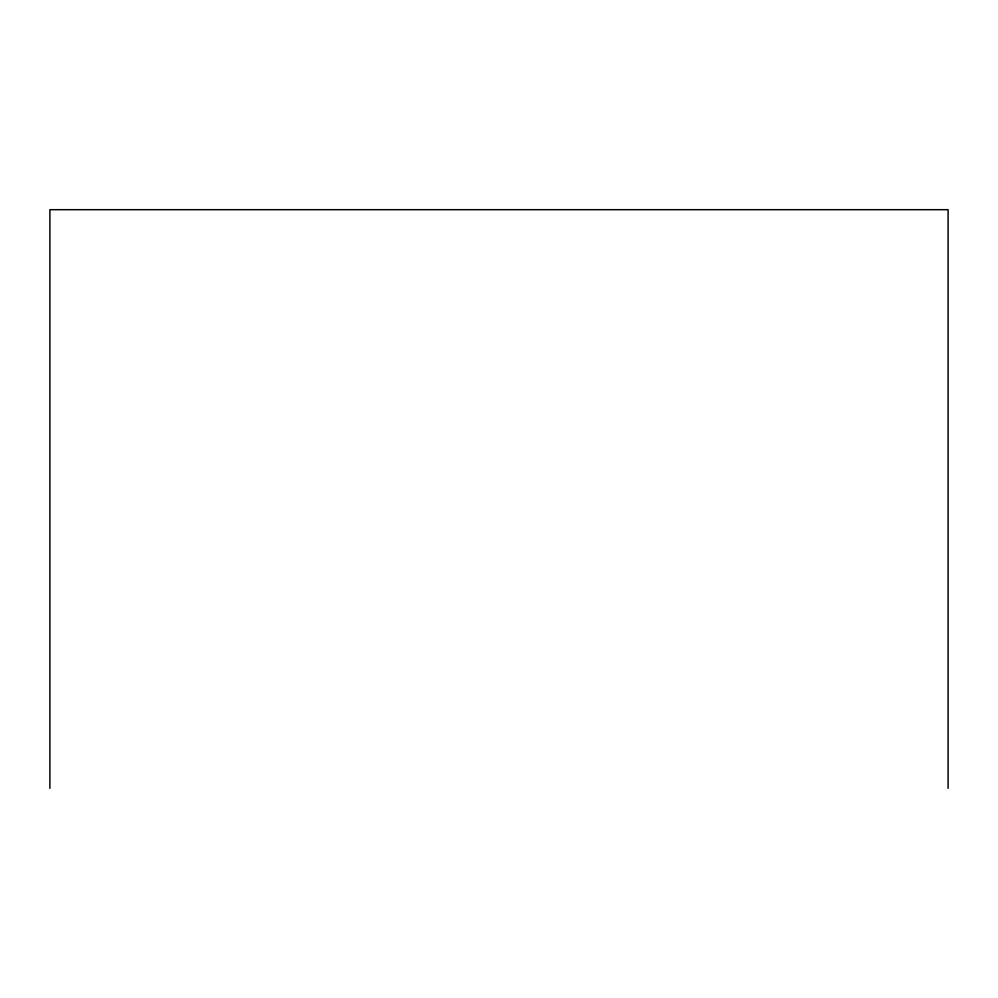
<?xml version="1.0" encoding="UTF-8"?>
<svg xmlns="http://www.w3.org/2000/svg" width="998" height="998" viewBox="0 0 998 998"><rect width="100%" height="100%" fill="white"/><g stroke="black" fill="none" stroke-linecap="round" stroke-linejoin="round"><path stroke-width="1.5" d="M948.1 788.308L948.1 209.692L49.9 209.692L49.9 788.308"/></g></svg>
